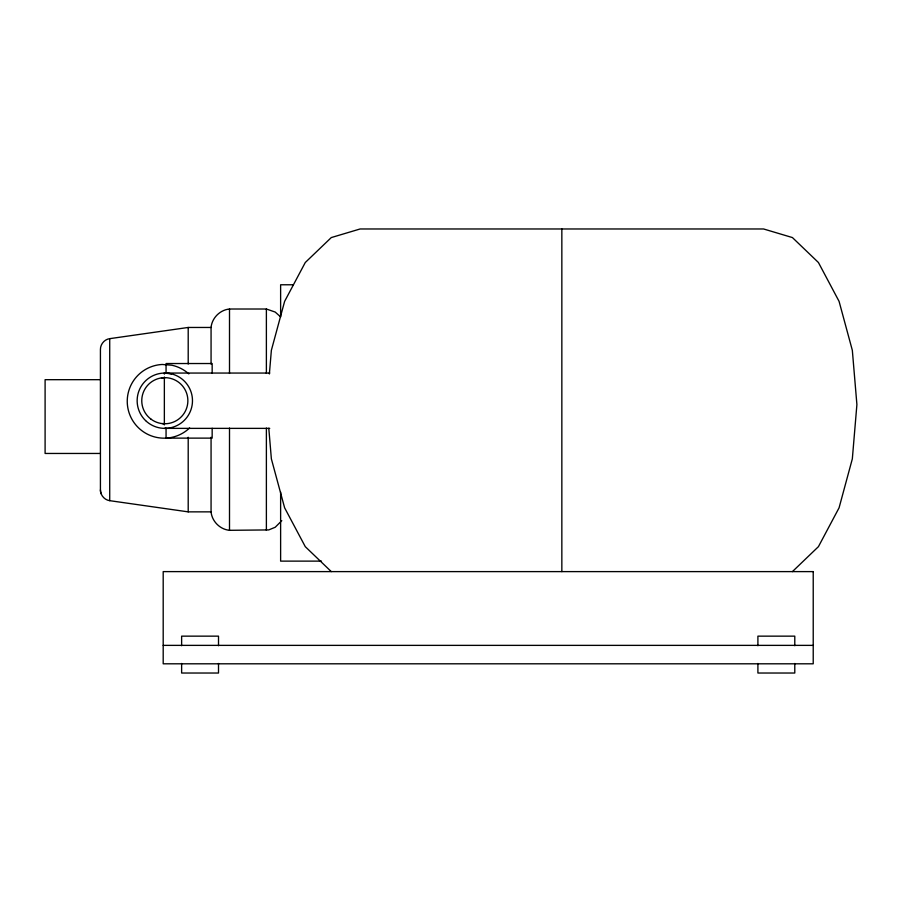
<?xml version="1.0" encoding="UTF-8"?>
<svg xmlns="http://www.w3.org/2000/svg" width="902" height="902" viewBox="0 0 902 902"><rect width="100%" height="100%" fill="white"/><g stroke="black" fill="none" stroke-linecap="round" stroke-linejoin="round"><path stroke-width="1.35" d="M269.371 373.969L271.367 350.314L284.626 301.358L305.271 262.516L331.282 237.564L360.123 228.973L763.577 228.973L792.418 237.564L818.43 262.516L839.074 301.358L852.334 350.314L856.9 404.581L852.334 458.859L839.074 507.815L818.43 546.657L792.418 571.609M211.068 364.058L211.068 327.46C211.936 317.978 220.032 309.882 229.503 309.014L266.383 309.014L275.2 312.058L280.432 316.726M281.785 520.679L275.2 527.264L268.706 529.925L229.503 530.308C220.032 529.44 211.936 521.345 211.068 511.862L211.068 437.256M211.068 327.46L188.202 327.46L109.717 338.656C104.497 339.31 100.336 344.214 100.426 349.457L100.426 489.865C100.336 495.108 104.497 500.001 109.717 500.666L188.202 511.862L211.068 511.862M165.28 428.371L166.058 428.258L166.058 438.124L212.162 438.124L212.162 428.27M161.424 377.915L164.897 377.848M162.191 423.613L164.773 423.568M293.308 284.773L280.623 284.773L280.623 317.008M164.356 374.116L164.356 373.056L269.732 373.056M100.426 379.686L45.1 379.686L45.1 453.458L100.426 453.458M164.356 428.371L269.732 428.371M321.495 561.123L280.623 561.123L280.623 522.033M163.194 645.37L813.221 645.37M164.356 373.056L171.527 373.879M331.282 571.609L305.271 546.657L284.626 507.815L271.367 458.859L268.796 428.236M794.786 645.708L794.786 636.147L757.905 636.147L757.905 645.708M794.786 663.466L794.786 673.027L757.905 673.027L757.905 663.466M561.845 228.973L561.845 571.609M280.623 492.041L280.623 520.657M266.383 309.014L266.383 373.439M266.383 428.067L266.383 530.308M229.503 309.014L229.503 373.439M229.503 428.067L229.503 530.308M218.51 645.708L218.51 636.147L181.629 636.147L181.629 645.708M218.51 663.466L218.51 673.027L181.629 673.027L181.629 663.466M212.162 373.383L212.162 363.529L166.058 363.529L166.058 373.248M188.202 327.46L188.202 364.058M188.202 437.256L188.202 511.862M164.356 376.991L164.356 424.898M109.717 338.656L109.717 500.666M101.103 493.676A11.016 11.016 0 0 1 100.426 489.865M189.623 427.943A36.881 36.881 0 0 1 130.271 415.923A36.881 36.881 0 0 1 162.202 364.464L171.797 365.22A36.881 36.881 0 0 1 188.811 373.89M813.221 571.609L163.194 571.609L163.194 663.804L813.221 663.804L813.221 571.609M145.583 420.591A27.658 27.658 0 0 0 191.652 407.422A27.658 27.658 0 0 0 157.207 374.116A27.658 27.658 0 0 0 145.583 420.591M151.096 419.227A23.046 23.046 0 0 0 187.717 403.341A23.046 23.046 0 0 0 155.64 379.562A23.046 23.046 0 0 0 151.096 419.227"/></g></svg>
